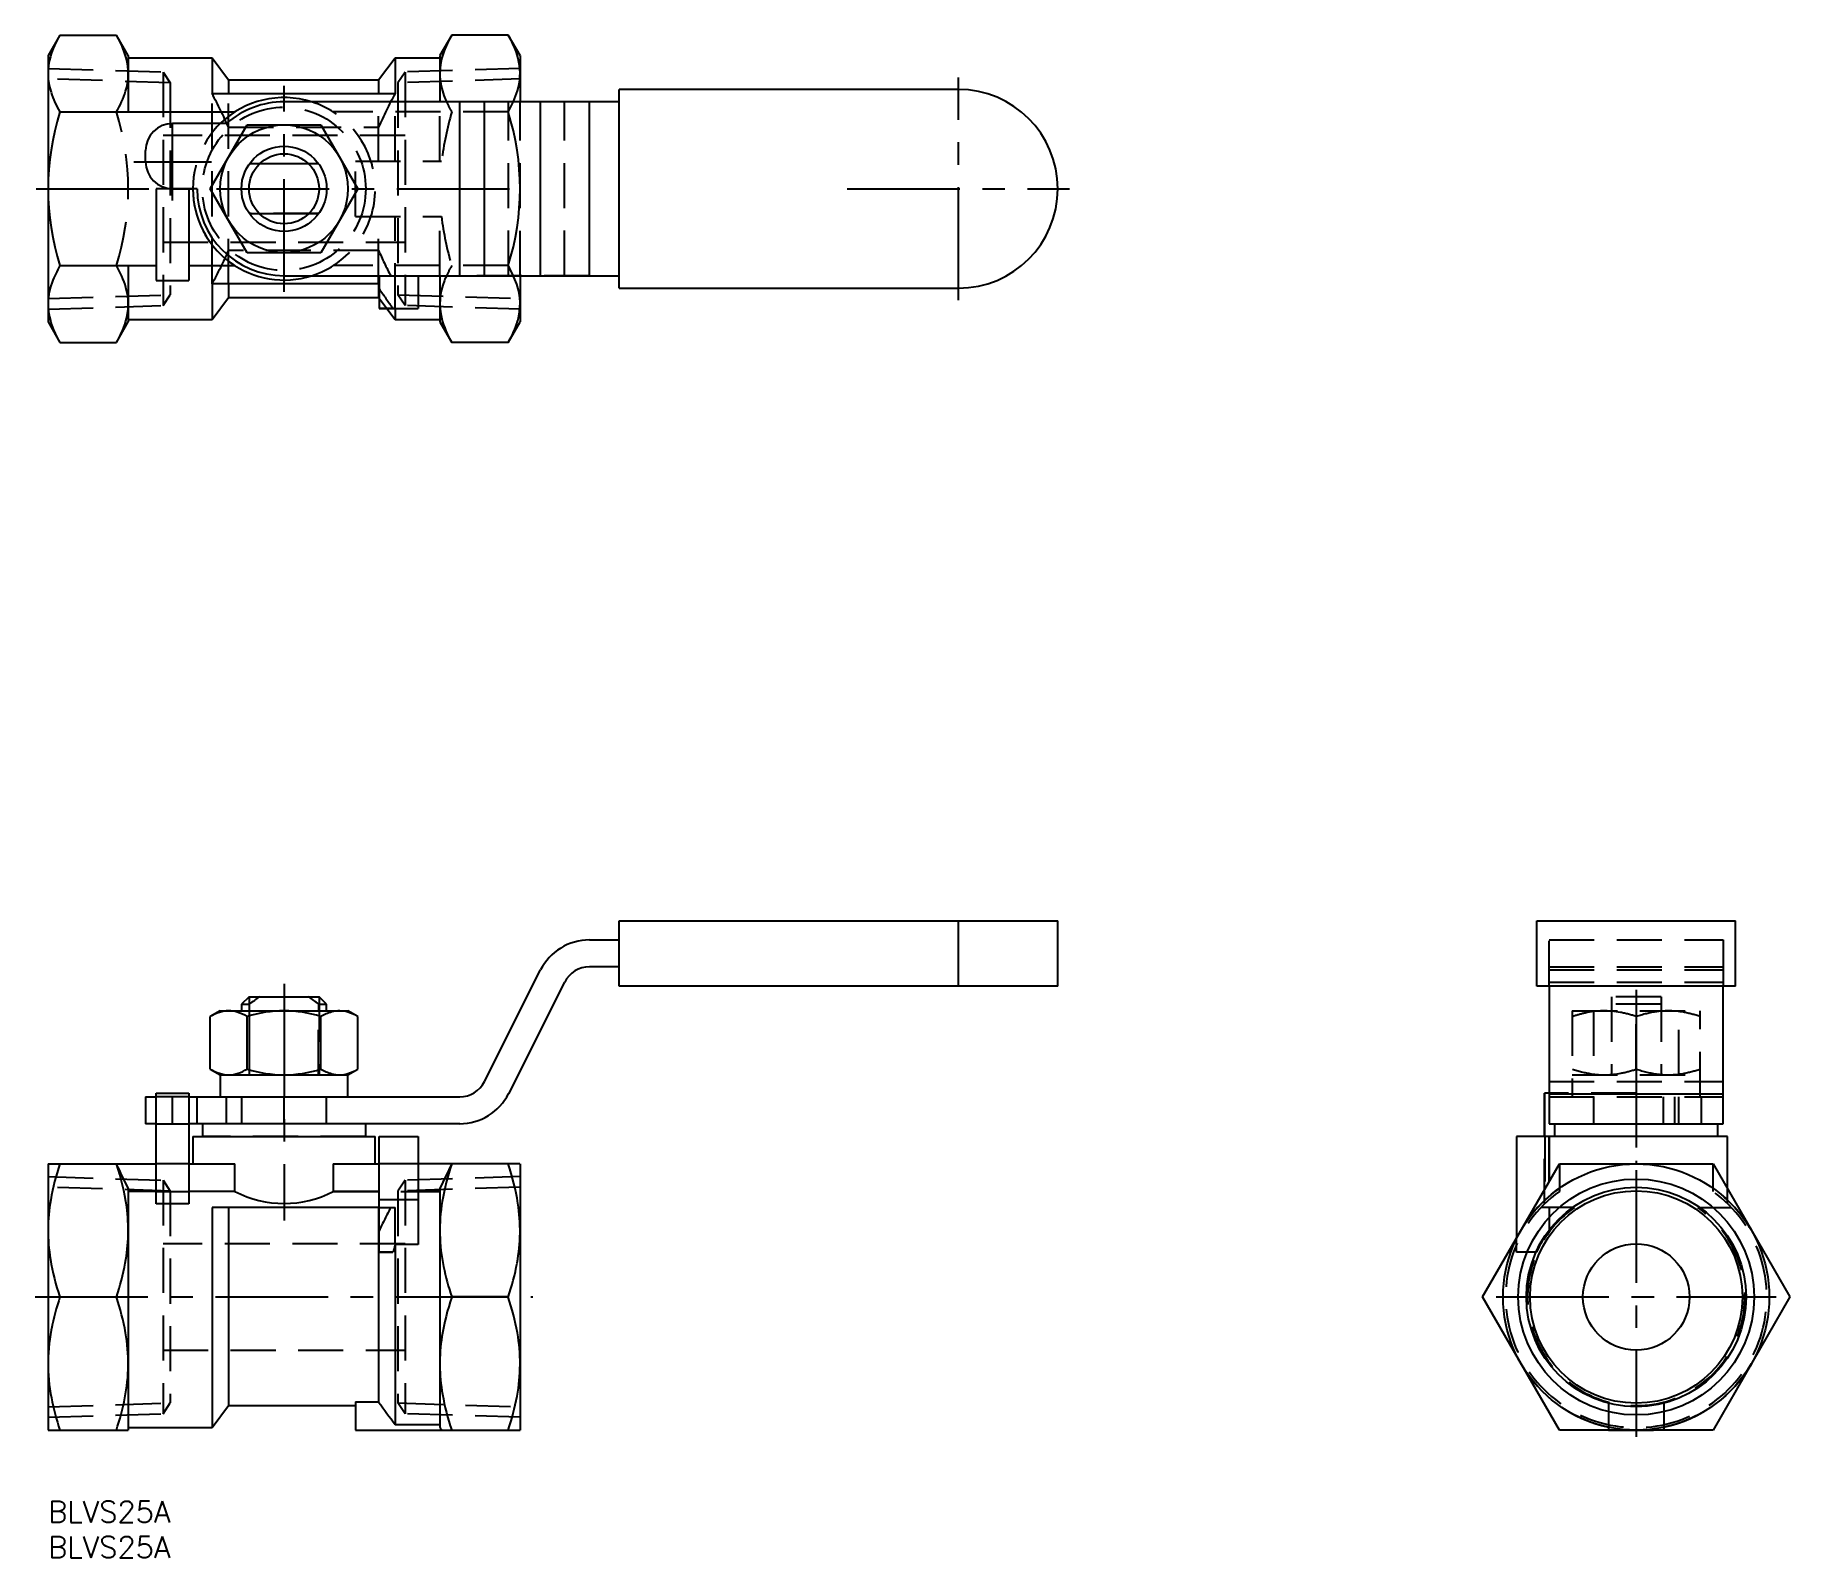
# Model space of a CAD drawing. Extents: x -2 to 245, y -8 to 206.
import ezdxf

# ---------------------------------------------------------------- set-up
doc = ezdxf.new("R2010")
doc.units = 0
doc.header["$LTSCALE"] = 0.5
doc.linetypes.add('CENTER', pattern=[50.8, 31.75, -6.35, 6.35, -6.35])
doc.linetypes.add('DASHED', pattern=[19.05, 12.7, -6.35])
for name, color, linetype in [('MSM_CENTER', 1, 'CENTER'), ('MSM_CONTINUOUS', 7, 'CONTINUOUS'), ('MSM_DASHED', 4, 'DASHED'), ('MSM_NARROW', 5, 'CONTINUOUS'), ('MSM_PART_NUMBER', 7, 'CONTINUOUS')]:
    doc.layers.add(name, color=color, linetype=linetype)
doc.styles.get("Standard").update_dxf_attribs({"font": 'txt.shx', "height": 3, "bigfont": 'bigfont.shx'})

# ---------------------------------------------------------------- blocks, each defined once
blk = doc.blocks.new('*U2')
at = {"layer": 'MSM_PART_NUMBER'}
blk.add_text('BLVS25A', height=3, dxfattribs=at).set_placement((0, -3))
blk = doc.blocks.new('*U3')
at = {"layer": 'MSM_PART_NUMBER'}
blk.add_text('BLVS25A', height=3, dxfattribs=at).set_placement((0, -8))

msp = doc.modelspace()

# ---------------------------------------------------------------- linework, layer by layer
at = {"layer": 'MSM_CENTER'}
for p, q in [((128.25, 169.18), (128.25, 200.51)), ((33.25, 170.33), (33.25, 199.36)), ((17.55, 183.18), (17.55, 194.11)), ((12.08, 188.65), (23.02, 188.65)), ((-1.67, 184.85), (68.17, 184.85)), ((112.58, 184.85), (143.92, 184.85)), ((33.25, 72.87), (33.25, 39.53)), ((223.75, 72.01), (223.75, 9.04)), ((-1.82, 28.75), (68.32, 28.75)), ((204.04, 28.75), (243.46, 28.75))]:
    msp.add_line(p, q, dxfattribs=at)
at = {"layer": 'MSM_CONTINUOUS'}
for p, q in [((1.67, 206.5), (0, 203.6)), ((1.67, 206.5), (9.63, 206.5)), ((11.3, 203.6), (9.63, 206.5)), ((56.87, 206.5), (55.2, 203.6)), ((64.83, 206.5), (56.87, 206.5)), ((66.5, 203.6), (64.83, 206.5)), ((0, 203.6), (0, 166.1)), ((11.3, 203.6), (11.3, 195.67)), ((23.1, 203.25), (11.3, 203.25)), ((25.43, 200.15), (23.1, 203.25)), ((23.1, 203.25), (23.1, 198.25)), ((48.9, 203.25), (46.57, 200.15)), ((55.2, 203.25), (48.9, 203.25)), ((48.9, 203.25), (48.9, 198.25)), ((55.2, 203.6), (55.2, 197.1)), ((66.5, 203.6), (66.5, 197.11)), ((23.1, 198.25), (48.9, 198.25)), ((46.57, 200.15), (25.43, 200.15)), ((25.43, 200.15), (25.43, 198.25)), ((46.57, 200.15), (46.57, 198.25)), ((80.45, 170.85), (80.45, 198.85)), ((128.25, 198.85), (80.45, 198.85)), ((1.67, 195.67), (26.33, 195.67)), ((80.45, 197.1), (33.25, 197.1)), ((58, 172.6), (58, 197.1)), ((61.49, 172.6), (61.49, 197.1)), ((69.39, 172.6), (69.39, 197.1)), ((76.27, 172.6), (76.27, 197.1)), ((25.16, 194.05), (17.55, 194.05)), ((22.86, 184.85), (28.05, 193.85)), ((28.05, 193.85), (38.45, 193.85)), ((38.45, 193.85), (43.64, 184.85)), ((13.75, 188.65), (13.75, 190.25)), ((38.12, 188.35), (28.38, 188.35)), ((15.25, 184.85), (15.25, 171.95)), ((21, 184.85), (15.25, 184.85)), ((19.85, 184.85), (19.85, 171.95)), ((28.05, 175.85), (22.86, 184.85)), ((43.64, 184.85), (38.45, 175.85)), ((28.38, 181.35), (38.12, 181.35)), ((38.45, 175.85), (28.05, 175.85)), ((1.67, 174.02), (15.25, 174.02)), ((11.3, 174.02), (11.3, 166.1)), ((19.85, 174.02), (26.33, 174.02)), ((15.25, 171.95), (19.85, 171.95)), ((46.65, 171.44), (23.1, 171.44)), ((23.1, 171.44), (23.1, 166.45)), ((25.43, 171.44), (25.43, 169.55)), ((33.25, 172.6), (80.45, 172.6)), ((46.57, 171.44), (46.57, 169.55)), ((46.65, 172.6), (46.65, 168)), ((52.15, 172.6), (52.15, 168)), ((55.2, 172.59), (55.2, 166.1)), ((66.5, 172.58), (66.5, 166.1)), ((80.45, 170.85), (128.25, 170.85)), ((23.1, 166.45), (25.43, 169.55)), ((25.43, 169.55), (46.57, 169.55)), ((46.57, 169.55), (46.65, 169.44)), ((0, 166.1), (1.67, 163.2)), ((9.63, 163.2), (11.3, 166.1)), ((11.3, 166.45), (23.1, 166.45)), ((46.65, 168), (52.15, 168)), ((47.74, 168), (48.9, 166.45)), ((48.9, 168), (48.9, 166.45)), ((48.9, 166.45), (55.2, 166.45)), ((55.2, 166.1), (56.87, 163.2)), ((64.83, 163.2), (66.5, 166.1)), ((1.67, 163.2), (9.63, 163.2)), ((64.83, 163.2), (56.87, 163.2)), ((80.45, 72.55), (80.45, 81.75)), ((80.45, 81.75), (142.25, 81.75)), ((128.25, 72.55), (128.25, 81.75)), ((142.25, 72.55), (142.25, 81.75)), ((209.75, 72.55), (209.75, 81.75)), ((209.75, 81.75), (237.75, 81.75)), ((237.75, 72.55), (237.75, 81.75)), ((76.27, 79.05), (80.45, 79.05)), ((61.49, 59.1), (69.39, 74.81)), ((80.45, 75.25), (76.27, 75.25)), ((72.78, 73.1), (64.88, 57.39)), ((142.25, 72.55), (80.45, 72.55)), ((237.75, 72.55), (209.75, 72.55)), ((211.5, 72.55), (211.5, 53.15)), ((236, 53.15), (236, 72.55)), ((28.32, 71.05), (27.25, 69.98)), ((27.25, 69.98), (27.25, 69.05)), ((27.25, 69.98), (28.38, 69.98)), ((28.32, 71.05), (38.18, 71.05)), ((28.38, 69.05), (28.38, 69.98)), ((38.12, 69.98), (39.25, 69.98)), ((38.12, 69.98), (38.12, 69.05)), ((39.25, 69.98), (38.18, 71.05)), ((39.25, 69.05), (39.25, 69.98)), ((24.25, 69.05), (22.86, 68.25)), ((22.86, 60.85), (22.86, 68.25)), ((24.25, 69.05), (42.25, 69.05)), ((28.05, 60.85), (28.05, 68.25)), ((38.45, 60.85), (38.45, 68.25)), ((43.64, 68.25), (42.25, 69.05)), ((43.64, 60.85), (43.64, 68.25)), ((22.86, 60.85), (24.25, 60.05)), ((24.25, 60.05), (24.25, 56.95)), ((24.25, 60.05), (42.25, 60.05)), ((42.25, 60.05), (43.64, 60.85)), ((42.25, 56.95), (42.25, 60.05)), ((13.75, 56.95), (13.75, 53.15)), ((13.75, 56.95), (15.25, 56.95)), ((15.25, 41.87), (15.25, 57.45)), ((15.25, 57.45), (19.85, 57.45)), ((19.85, 57.45), (19.85, 41.87)), ((19.85, 56.95), (58, 56.95)), ((21, 53.15), (21, 56.95)), ((33.25, 53.15), (33.25, 56.95)), ((210.85, 57.45), (210.85, 51.35)), ((211.5, 57.45), (210.85, 57.45)), ((211.5, 57.39), (236, 57.39)), ((15.25, 53.15), (13.75, 53.15)), ((58, 53.15), (19.85, 53.15)), ((21.75, 53.15), (21.75, 51.35)), ((44.75, 51.35), (44.75, 53.15)), ((211.5, 53.15), (236, 53.15)), ((212.25, 53.15), (212.25, 51.35)), ((235.25, 51.35), (235.25, 53.15)), ((20.4, 51.35), (20.4, 47.5)), ((20.4, 51.35), (46.1, 51.35)), ((46.1, 47.5), (46.1, 51.35)), ((46.65, 35.05), (46.65, 51.35)), ((46.65, 51.35), (52.15, 51.35)), ((52.15, 51.35), (52.15, 36.14)), ((236.6, 51.35), (206.9, 51.35)), ((206.9, 51.35), (206.9, 37.06)), ((211.5, 45.03), (211.5, 51.35)), ((236.6, 43.99), (236.6, 51.35)), ((0, 47.5), (0, 10)), ((0, 47.5), (15.25, 47.5)), ((19.85, 47.5), (26.33, 47.5)), ((26.33, 43.63), (26.33, 47.5)), ((40.17, 47.5), (46.65, 47.5)), ((40.17, 47.5), (40.17, 43.63)), ((66.49, 47.5), (52.15, 47.5)), ((66.5, 47.5), (66.5, 10)), ((202.1, 28.75), (212.93, 47.5)), ((212.93, 47.5), (234.58, 47.5)), ((234.58, 47.5), (245.4, 28.75)), ((11.3, 44.06), (11.3, 10)), ((15.25, 43.63), (11.3, 43.63)), ((26.33, 43.63), (19.85, 43.63)), ((46.65, 43.63), (40.17, 43.63)), ((55.2, 43.63), (52.15, 43.63)), ((55.2, 44.06), (55.2, 10.41)), ((19.85, 41.87), (15.25, 41.87)), ((46.65, 41.35), (23.1, 41.35)), ((23.1, 41.35), (23.1, 10.35)), ((25.43, 41.35), (25.43, 13.45)), ((46.57, 41.35), (46.57, 13.96)), ((48.59, 35.05), (46.65, 35.05)), ((48.9, 36.14), (48.9, 10.77)), ((52.15, 36.14), (48.9, 36.14)), ((1.67, 28.75), (9.63, 28.75)), ((64.83, 28.75), (56.87, 28.75)), ((212.93, 10), (202.1, 28.75)), ((245.4, 28.75), (234.58, 10)), ((23.1, 10.35), (25.43, 13.45)), ((25.43, 13.45), (43.3, 13.45)), ((43.3, 13.96), (43.3, 10)), ((43.3, 13.96), (46.57, 13.96)), ((0, 10), (11.3, 10)), ((11.3, 10.35), (23.1, 10.35)), ((43.3, 10), (66.5, 10)), ((48.9, 10.77), (55.2, 10.77)), ((234.58, 10), (212.93, 10))]:
    msp.add_line(p, q, dxfattribs=at)
for centre, radius in [((33.25, 184.85), 9), ((33.25, 184.85), 6), ((223.75, 28.75), 18.75), ((223.75, 28.75), 15.47), ((223.75, 28.75), 14.96), ((223.75, 28.75), 7.5)]:
    msp.add_circle(centre, radius, dxfattribs=at)
for centre, radius, start, end in [((12.67, 199.87), 12.84, 148.9147, 163.8601), ((-1.38, 199.86), 12.85, 15.4607, 31.0738), ((68.41, 199.64), 13.42, 149.2577, 164.2078), ((54.27, 200.08), 12.36, 12.2473, 31.2769), ((8.44, 201.08), 8.44, 163.7617, 198.2185), ((2.88, 201.08), 8.42, 342.7697, 15.2177), ((63.72, 201.06), 8.52, 164.8679, 201.1414), ((58.14, 201.07), 8.36, 343.2293, 11.2334), ((13.6, 202.73), 13.86, 198.0562, 210.6346), ((-2.45, 202.79), 14.02, 329.4782, 342.5404), ((69.68, 203.17), 14.84, 200.4143, 204.1524), ((53.42, 202.48), 13.28, 329.1396, 343.2841), ((128.25, 184.85), 14, 270, 90), ((35.83, 184.85), 35.83, 162.412, 197.588), ((33.25, 184.85), 12.85, 72.4221, 134.2786), ((33.25, 184.85), 12.25, 90, 131.3212), ((30.67, 184.85), 35.83, 342.412, 17.588), ((17.55, 190.25), 3.8, 90, 180), ((17.55, 188.65), 3.8, 180, 270), ((33.25, 184.85), 12.85, 180, 287.5779), ((33.25, 184.85), 12.25, 180, 270), ((14.64, 166.45), 15.01, 149.7093, 159.5269), ((-2.26, 167), 13.81, 16.6648, 30.5604), ((51.64, 166.37), 15.24, 19.2706, 30.1202), ((8.54, 168.62), 8.54, 158.8904, 197.1064), ((2.85, 168.6), 8.45, 342.8295, 16.1946), ((63.75, 168.64), 8.55, 157.4537, 194.1234), ((69.9, 166.41), 15.09, 155.7424, 158.5768), ((58.03, 168.62), 8.47, 343.7958, 19.1865), ((13.47, 170.19), 13.71, 197.3111, 210.6703), ((-1.89, 170.07), 13.41, 329.1792, 342.8394), ((68.24, 169.97), 13.23, 194.9688, 210.7926), ((53.51, 169.96), 13.18, 329.1084, 343.6664), ((76.27, 71.35), 7.7, 90, 153.3), ((76.27, 71.35), 3.9, 90, 153.3), ((45.85, 48.54), 27.66, 125.5224, 129.1882), ((19.85, 47.5), 28.97, 50.8949, 54.3945), ((26.32, 62.37), 6.82, 108.3171, 120.4814), ((25.45, 64.98), 4.07, 72.6718, 108.3321), ((24.69, 62.57), 6.6, 59.3435, 72.5662), ((33.25, 51.85), 17.2, 72.412, 107.588), ((41.74, 62.7), 6.45, 105.9017, 120.7419), ((41.05, 65.01), 4.04, 72.613, 105.3713), ((40.28, 62.57), 6.6, 59.3441, 72.5657), ((26.28, 66.64), 6.72, 239.4165, 251.4451), ((25.46, 64.14), 4.09, 251.2135, 288.7865), ((24.59, 66.73), 6.82, 288.6439, 300.4946), ((33.25, 77.25), 17.2, 252.416, 287.584), ((41.69, 66.28), 6.32, 239.109, 254.2474), ((41.05, 64.09), 4.04, 254.6308, 287.3849), ((40.34, 66.4), 6.46, 287.2858, 300.8045), ((58, 60.85), 3.9, 270, 333.3), ((58, 60.85), 7.7, 270, 333.3), ((34.4, 36.4), 34.56, 161.2662, 169.914), ((-138.64, -26.79), 165.83, 25.2925, 26.6146), ((-21.63, 36.81), 33.04, 8.05, 18.8803), ((205.14, -26.79), 165.83, 153.3854, 154.7075), ((88.54, 36.69), 33.46, 161.1485, 170.5215), ((32.64, 36.56), 33.99, 9.1112, 18.773), ((24.89, 38.13), 24.89, 170.0031, 189.4335), ((33.25, 56.8), 14.88, 242.271, 297.729), ((80.3, 38.11), 25.1, 170.6307, 191.6847), ((-13.71, 38.11), 25.01, 349.4629, 7.6307), ((41.55, 38.12), 24.95, 349.434, 8.8248), ((33.34, 39.56), 33.46, 189.4785, 198.8515), ((-23.23, 39.89), 34.7, 341.2674, 349.4518), ((90.85, 40.2), 35.85, 191.5383, 198.6227), ((31.97, 39.89), 34.7, 341.2674, 349.4518), ((34.58, 17.59), 34.74, 161.2593, 169.0031), ((-23.8, 17.47), 35.28, 10.1744, 18.6454), ((89.01, 17.82), 33.94, 161.2203, 170.8954), ((32.14, 17.66), 34.51, 10.0807, 18.7391), ((25.21, 19.38), 25.21, 167.7559, 191.0894), ((-13.75, 19.37), 25.05, 348.8763, 9.9657), ((80.11, 19.37), 24.91, 171.1679, 189.9942), ((41.49, 19.37), 25.01, 349.4465, 9.974), ((89.6, 21.1), 34.56, 190.086, 198.7338), ((35.53, 21.42), 35.73, 191.1042, 198.6333), ((-23.49, 21.22), 34.96, 341.2833, 348.9792), ((681.48, 475.15), 784.73, 215.99458, 216.28275), ((30.86, 21.43), 35.84, 341.3983, 349.3209), ((1077.53, 587.75), 1174.09, 209.45454, 209.47752)]:
    msp.add_arc(centre, radius, start, end, dxfattribs=at)
at = {"layer": 'MSM_DASHED'}
for p, q in [((0, 201.79), (16.2, 201.29)), ((17.2, 199.78), (0, 200.32)), ((16.2, 201.29), (16.2, 168.4)), ((16.2, 201.29), (17.2, 199.78)), ((50.3, 201.29), (49.3, 199.78)), ((66.5, 200.32), (49.3, 199.78)), ((66.5, 201.79), (50.3, 201.29)), ((50.3, 201.29), (50.3, 168.4)), ((17.2, 199.78), (17.2, 169.91)), ((23.1, 171.44), (23.1, 198.25)), ((25.43, 171.44), (25.43, 198.25)), ((46.57, 188.75), (46.57, 198.25)), ((48.9, 188.75), (48.9, 198.25)), ((49.3, 199.78), (49.3, 169.91)), ((64.83, 195.67), (40.17, 195.67)), ((55.2, 188.75), (55.2, 197.1)), ((64.88, 172.6), (64.88, 197.1)), ((66.5, 172.58), (66.5, 197.11)), ((72.78, 172.6), (72.78, 197.1)), ((25.43, 193.53), (46.57, 193.53)), ((50.3, 192.35), (16.2, 192.35)), ((43.3, 188.75), (55.43, 188.75)), ((43.3, 180.95), (43.3, 188.75)), ((38.12, 181.35), (28.38, 181.35)), ((43.3, 180.95), (55.43, 180.95)), ((46.57, 171.44), (46.57, 180.95)), ((48.9, 168), (48.9, 180.95)), ((55.2, 172.59), (55.2, 180.95)), ((16.2, 177.35), (50.3, 177.35)), ((46.57, 176.17), (25.43, 176.17)), ((64.83, 174.02), (40.17, 174.02)), ((76.27, 172.6), (58, 172.6)), ((0, 169.38), (17.2, 169.91)), ((0, 167.9), (16.2, 168.4)), ((16.2, 168.4), (17.2, 169.91)), ((46.65, 169.44), (47.74, 168)), ((49.3, 169.91), (66.5, 169.38)), ((50.3, 168.4), (49.3, 169.91)), ((66.5, 167.9), (50.3, 168.4)), ((48.59, 168), (46.65, 168)), ((80.45, 75.25), (80.45, 79.05)), ((211.5, 79.05), (236, 79.05)), ((211.5, 72.55), (211.5, 79.05)), ((236, 79.05), (236, 72.55)), ((211.5, 75.25), (236, 75.25)), ((211.5, 74.81), (236, 74.81)), ((211.5, 73.1), (236, 73.1)), ((28.32, 71.05), (28.32, 60.05)), ((38.18, 71.05), (38.18, 60.05)), ((220.25, 71.05), (220.25, 60.05)), ((227.25, 71.05), (220.25, 71.05)), ((227.25, 69.98), (220.25, 69.98)), ((227.25, 71.05), (227.25, 60.05)), ((28.38, 60.05), (28.38, 69.05)), ((38.12, 60.05), (38.12, 69.05)), ((214.75, 69.05), (214.75, 56.95)), ((214.75, 69.05), (232.75, 69.05)), ((217.75, 69.05), (217.75, 60.05)), ((223.75, 60.85), (223.75, 68.25)), ((229.75, 60.05), (229.75, 69.05)), ((232.75, 56.95), (232.75, 69.05)), ((214.75, 60.05), (232.75, 60.05)), ((19.85, 56.95), (15.25, 56.95)), ((17.55, 53.15), (17.55, 56.95)), ((25.16, 53.15), (25.16, 56.95)), ((27.25, 56.95), (27.25, 53.15)), ((39.25, 53.15), (39.25, 56.95)), ((210.85, 41.87), (210.85, 57.45)), ((223.75, 57.45), (210.85, 57.45)), ((211.5, 59.1), (236, 59.1)), ((211.5, 56.95), (236, 56.95)), ((217.75, 56.95), (217.75, 53.15)), ((223.75, 57.45), (223.75, 47.5)), ((227.55, 56.95), (227.55, 53.15)), ((229.15, 56.95), (229.15, 53.15)), ((229.75, 53.15), (229.75, 56.95)), ((232.95, 53.15), (232.95, 56.95)), ((15.25, 53.15), (19.85, 53.15)), ((44.75, 51.35), (21.75, 51.35)), ((210.9, 51.35), (210.9, 41.92)), ((236.6, 51.35), (210.9, 51.35)), ((211.5, 51.35), (211.5, 42.48)), ((19.85, 47.5), (15.25, 47.5)), ((52.15, 47.5), (46.65, 47.5)), ((212.93, 47.5), (234.58, 47.5)), ((212.93, 47.5), (212.93, 43.63)), ((234.58, 43.63), (234.58, 47.5)), ((0, 45.7), (16.2, 45.19)), ((16.2, 45.19), (16.2, 12.31)), ((16.2, 45.19), (17.2, 43.68)), ((50.3, 45.19), (49.3, 43.68)), ((66.5, 45.7), (50.3, 45.19)), ((50.3, 45.19), (50.3, 12.31)), ((17.2, 43.68), (0, 44.22)), ((15.25, 43.63), (19.85, 43.63)), ((17.2, 43.68), (17.2, 13.82)), ((40.17, 43.63), (55.2, 43.63)), ((46.65, 42.48), (52.15, 42.48)), ((66.5, 44.22), (49.3, 43.68)), ((49.3, 43.68), (49.3, 13.82)), ((236.6, 41.92), (236.6, 43.99)), ((46.65, 41.35), (48.9, 41.35)), ((48.9, 36.14), (48.9, 41.35)), ((215.07, 41.35), (210.34, 41.35)), ((211.5, 41.35), (211.5, 38.09)), ((232.43, 41.35), (237.16, 41.35)), ((50.3, 36.25), (16.2, 36.25)), ((46.65, 35.05), (48.59, 35.05)), ((206.9, 35.05), (206.9, 37.06)), ((209.7, 35.05), (206.9, 35.05)), ((16.2, 21.25), (50.3, 21.25)), ((0, 13.28), (17.2, 13.82)), ((16.2, 12.31), (17.2, 13.82)), ((49.3, 13.82), (66.5, 13.28)), ((50.3, 12.31), (49.3, 13.82)), ((219.85, 13.96), (219.85, 10)), ((227.65, 13.96), (227.65, 10)), ((0, 11.8), (16.2, 12.31)), ((66.5, 11.8), (50.3, 12.31)), ((219.85, 10), (227.65, 10))]:
    msp.add_line(p, q, dxfattribs=at)
msp.add_circle((33.25, 184.85), 11.5, dxfattribs=at)
for centre, radius, start, end in [((-27.07, 170.63), 57.27, 23.5649, 28.8402), ((96.17, 172.05), 54.05, 151.0024, 156.5926), ((-24.53, 184.85), 35.83, 342.412, 17.588), ((33.25, 184.85), 12.85, 122.6016, 237.3984), ((33.25, 184.85), 12.85, 287.5779, 72.4221), ((102.94, 182.46), 47.92, 163.9975, 172.4625), ((69.68, 203.17), 14.84, 204.1524, 210.3495), ((99.64, 186.55), 44.57, 187.2178, 196.3221), ((-24.17, 197.64), 54.05, 331.0024, 336.5926), ((95.16, 197.2), 52.95, 203.4069, 207.6907), ((69.9, 166.41), 15.09, 149.6852, 155.7424), ((290.84, 338.41), 296.19, 214.4668, 215.125), ((220.28, 51.85), 17.3, 102.4828, 108.6304), ((219.25, 56.94), 12.11, 79.1154, 102.9093), ((218.36, 52.31), 16.83, 71.3021, 79.1252), ((228.84, 53.43), 15.66, 98.0485, 108.95), ((228.26, 57.11), 11.94, 79.6174, 97.7549), ((227.42, 52.53), 16.6, 71.2623, 79.6229), ((220.07, 76.56), 16.58, 251.301, 260.7445), ((219.26, 72.05), 12, 261.0988, 281.2219), ((218.33, 76.89), 16.93, 281.1212, 288.6855), ((228.84, 75.7), 15.69, 251.0886, 262.4207), ((228.26, 71.95), 11.9, 262.7937, 280.1076), ((227.42, 76.6), 16.62, 280.163, 288.7275), ((223.75, 28.75), 18.4, 126.0388, 53.9612), ((223.75, 28.75), 18.75, 125.2644, 150), ((223.75, 28.75), 18.75, 30, 54.7356), ((99.68, 13.64), 58.39, 151.6691, 155.2474), ((223.75, 28.75), 15.3, 124.5603, 55.4397), ((223.75, 28.75), 15.4, 142.6822, 155.8577), ((81.2, 26.43), 33.72, 163.2612, 165.1886), ((223.75, 28.75), 18.75, 210, 257.9948), ((223.75, 28.75), 18.75, 282.0052, 330)]:
    msp.add_arc(centre, radius, start, end, dxfattribs=at)
at = {"layer": 'MSM_NARROW'}
for centre, radius in [((33.25, 184.85), 4.93), ((223.75, 28.75), 16.62)]:
    msp.add_circle(centre, radius, dxfattribs=at)

# ---------------------------------------------------------------- block references
at = {"layer": 'MSM_CONTINUOUS'}
for name in ['*U2', '*U3']:
    msp.add_blockref(name, (0, 0), dxfattribs=at)

doc.saveas('drawing.dxf')
